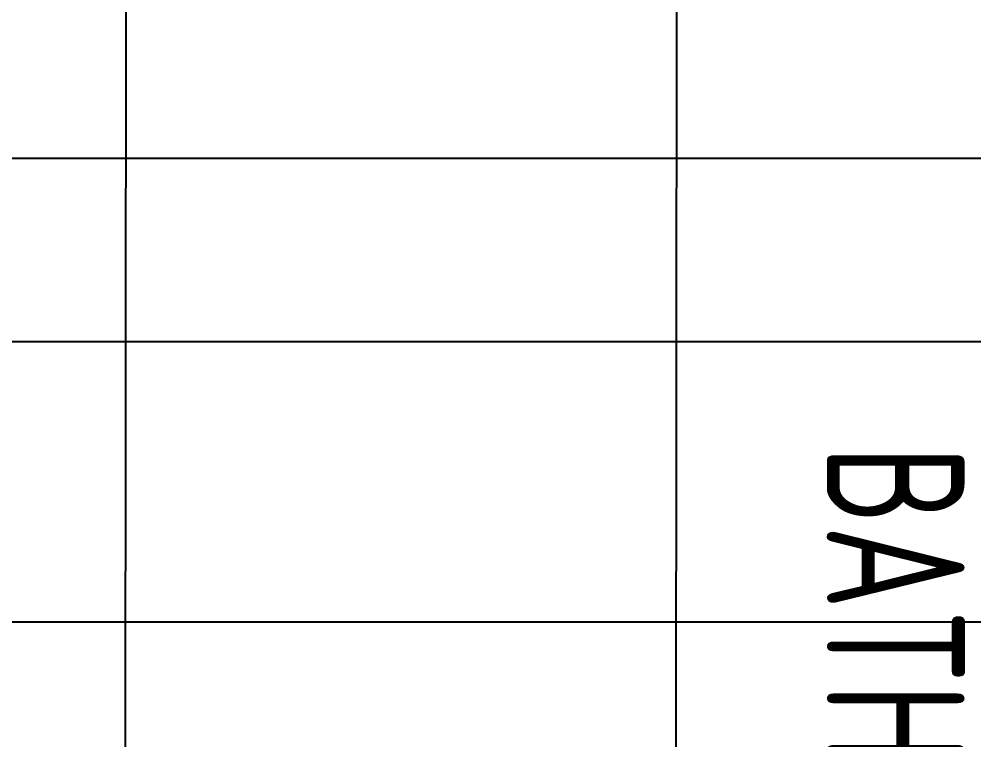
# Model space of a CAD drawing. Header units: centimetres. Extents: x -1797 to 2001, y -8788 to 1856.
# Drawn here: x -1279.3 to -1227.3, y -30.8 to 8.5 of the extents above; entities that cross this region are included whole.
import ezdxf

# ---------------------------------------------------------------- set-up
doc = ezdxf.new("R2010")
doc.units = ezdxf.units.CM
doc.header["$LTSCALE"] = 100
doc.header["$MEASUREMENT"] = 0
for name, color, linetype in [('ID_Flooring_02', 127, 'Continuous'), ('Text-1', 3, 'Continuous'), ('WALL-01', 7, 'Continuous'), ('WALL-03', 2, 'Continuous')]:
    doc.layers.add(name, color=color, linetype=linetype)
doc.styles.add('HB25Small', font='ARCHSTYL.SHX', dxfattribs={"width": 0.8, "height": 2.5})

# ---------------------------------------------------------------- blocks, each defined once
blk = doc.blocks.new('shower_d')
at = {"layer": 'WALL-03'}
for p, q in [((2434.18, -5355.463), (2434.18, -5055.577)), ((2444.18, -5355.463), (2444.18, -5055.577))]:
    blk.add_line(p, q, dxfattribs=at)

msp = doc.modelspace()

# ---------------------------------------------------------------- linework, layer by layer
at = {"layer": 'ID_Flooring_02'}
for p, q in [((-1273.54, -89.054), (-1273.34, 140.946)), ((-1243.54, -89.054), (-1243.34, 140.946)), ((-1143.54, -24.341, 0), (-1453.54, -24.341, 0))]:
    msp.add_line(p, q, dxfattribs=at)

# ---------------------------------------------------------------- texts
at = {"layer": 'Text-1', "color": 3, "style": 'HB25Small', "width": 0.8}
msp.add_text('BATH SHOWER ', height=7.5, rotation=270, dxfattribs=at).set_placement((-1235.278, -14.695))

# ---------------------------------------------------------------- next in the draw order: block references
at = {"layer": 'WALL-01', "rotation": 270}
msp.add_blockref('shower_d', (3912.037, 2435.126), dxfattribs=at)

doc.saveas('drawing.dxf')
